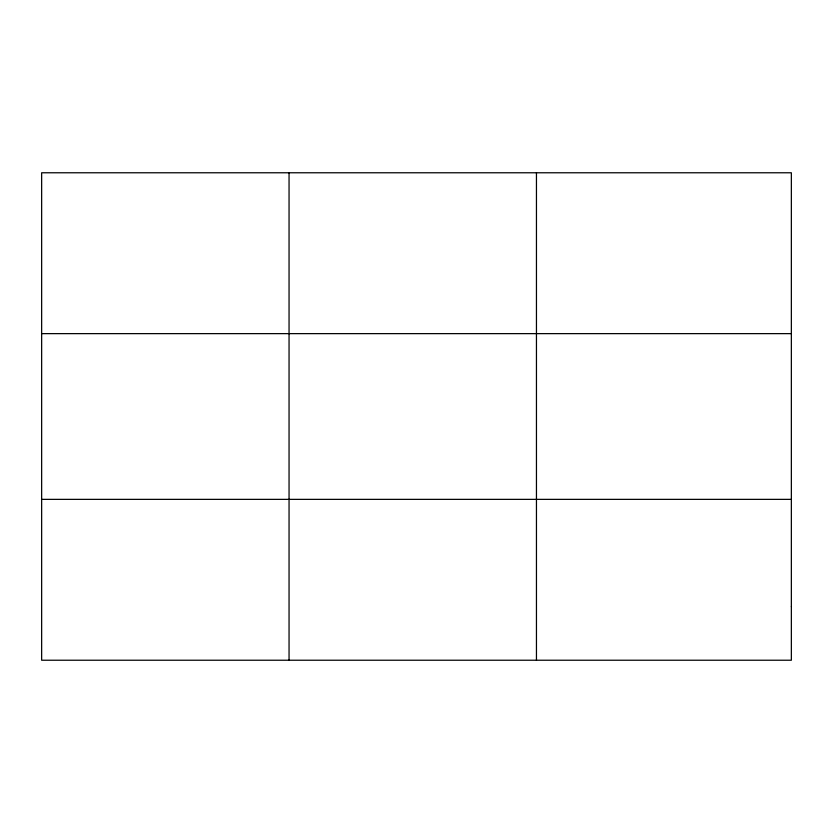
<?xml version="1.0" encoding="UTF-8"?>
<svg xmlns="http://www.w3.org/2000/svg" width="833" height="833" viewBox="0 0 833 833"><rect width="100%" height="100%" fill="white"/><g stroke="black" fill="none" stroke-linecap="round" stroke-linejoin="round"><path stroke-width="1.25" d="M289.051 660.225L289.051 172.775M536.452 660.225L536.452 172.775M41.65 333.637L791.35 333.637M41.65 499.363L791.35 499.363M791.35 606.611L791.35 660.225L41.65 660.225L41.65 172.775L791.35 172.775L791.35 606.611"/></g></svg>
